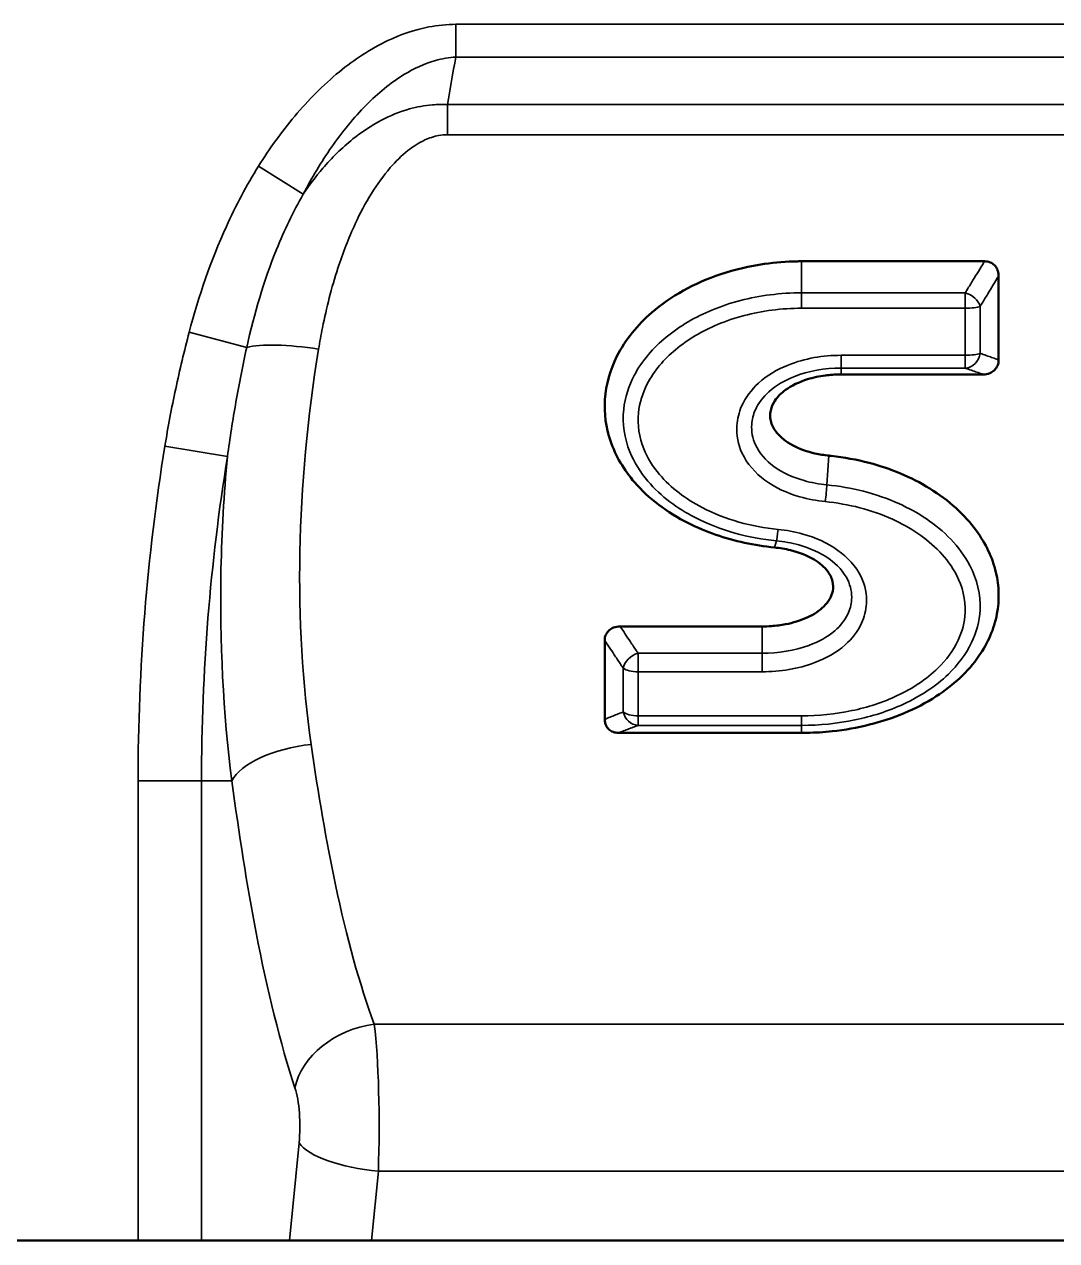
# Model space of a CAD drawing. Header units: millimetres. Extents: x 0 to 1485, y 0 to 1050.
# Drawn here: x 777.3 to 840.2, y 664.6 to 738.6 of the extents above; entities that cross this region are included whole.
import ezdxf

# ---------------------------------------------------------------- set-up
doc = ezdxf.new("R2010")
doc.units = ezdxf.units.MM
doc.header["$LTSCALE"] = 2.5
doc.layers.add('Sichtbar (ISO)', color=7, linetype='Continuous', lineweight=50)
doc.layers.add('Sichtbar schmal (ISO)', color=7, linetype='Continuous', lineweight=35)

msp = doc.modelspace()

# ---------------------------------------------------------------- linework, layer by layer
at = {"layer": 'Sichtbar (ISO)'}
for p, q in [((824.641, 724.198), (835.778, 724.198)), ((836.641, 723.3), (836.641, 718.198)), ((835.706, 717.31), (827.041, 717.31)), ((813.583, 701.962), (822.241, 701.962)), ((812.641, 696.312), (812.641, 701.112)), ((824.641, 695.48), (813.482, 695.48)), ((784.219, 664.558), (770.358, 664.558)), ((788.083, 664.558), (784.219, 664.558)), ((793.444, 664.558), (788.083, 664.558)), ((793.444, 664.558), (798.441, 664.558)), ((1041.851, 664.558), (798.441, 664.558))]:
    msp.add_line(p, q, dxfattribs=at)
for points, knots in [([(822.989, 706.771), (822.375, 706.832), (821.764, 706.927), (819.98, 707.313), (818.824, 707.706), (816.434, 708.909), (815.318, 709.754), (813.819, 711.486), (813.307, 712.333), (812.714, 714.077), (812.597, 714.927), (812.717, 716.704), (812.973, 717.59), (813.903, 719.43), (814.639, 720.322), (816.659, 722.073), (818.094, 722.872), (820.58, 723.702), (821.473, 723.909), (823.043, 724.133), (823.716, 724.185), (824.473, 724.197), (824.557, 724.198), (824.641, 724.198)], [1.333995, 1.333995, 1.333995, 1.333995, 1.500208, 1.500208, 1.826928, 1.826928, 2.228433, 2.228433, 2.533341, 2.533341, 2.801131, 2.801131, 3.086005, 3.086005, 3.434399, 3.434399, 3.895809, 3.895809, 4.141313, 4.141313, 4.322384, 4.322384, 4.344914, 4.344914, 4.344914, 4.344914]), ([(835.778, 724.198), (835.897, 724.198), (836.014, 724.177), (836.222, 724.092), (836.311, 724.033), (836.461, 723.884), (836.52, 723.796), (836.588, 723.637), (836.608, 723.573), (836.634, 723.439), (836.641, 723.369), (836.641, 723.3)], [0, 0, 0, 0, 0.0356303, 0.0356303, 0.0677739, 0.0677739, 0.0998273, 0.0998273, 0.1202458, 0.1202458, 0.1415178, 0.1415178, 0.1415178, 0.1415178]), ([(836.641, 718.198), (836.641, 718.075), (836.618, 717.954), (836.525, 717.738), (836.461, 717.645), (836.299, 717.488), (836.204, 717.428), (835.975, 717.334), (835.841, 717.31), (835.706, 717.31)], [0, 0, 0, 0, 0.0375847, 0.0375847, 0.0721228, 0.0721228, 0.1061633, 0.1061633, 0.1466204, 0.1466204, 0.1466204, 0.1466204]), ([(827.041, 717.31), (827.009, 717.31), (826.977, 717.309), (826.657, 717.305), (826.369, 717.285), (825.719, 717.199), (825.354, 717.122), (824.48, 716.852), (824.021, 716.629), (823.403, 716.178), (823.176, 715.959), (822.887, 715.524), (822.799, 715.328), (822.754, 715.119), (822.728, 714.999), (822.717, 714.877), (822.727, 714.631), (822.748, 714.51), (822.853, 714.155), (822.978, 713.939), (823.37, 713.463), (823.695, 713.208), (824.515, 712.768), (824.984, 712.608), (825.73, 712.438), (826.011, 712.394), (826.293, 712.365)], [-0.4585652, -0.4585652, -0.4585652, -0.4585652, -0.4509109, -0.4509109, -0.381848, -0.381848, -0.2924576, -0.2924576, -0.1579814, -0.1579814, -0.065865, -0.065865, 0, 0, 0, 0.0378336, 0.0378336, 0.0759741, 0.0759741, 0.1529802, 0.1529802, 0.2673441, 0.2673441, 0.3889276, 0.3889276, 0.4608072, 0.4608072, 0.4608072, 0.4608072]), ([(826.293, 712.365), (826.344, 712.36), (826.395, 712.355), (827.221, 712.264), (827.994, 712.122), (830.046, 711.58), (831.306, 711.065), (833.607, 709.644), (834.573, 708.772), (835.845, 707.02), (836.26, 706.167), (836.673, 704.418), (836.695, 703.564), (836.362, 701.807), (835.983, 700.947), (834.77, 699.196), (833.866, 698.373), (831.619, 696.919), (830.224, 696.348), (828.03, 695.796), (827.272, 695.662), (825.992, 695.524), (825.474, 695.492), (824.849, 695.481), (824.745, 695.48), (824.641, 695.48)], [1.508905, 1.508905, 1.508905, 1.508905, 1.523467, 1.523467, 1.744857, 1.744857, 2.121834, 2.121834, 2.508447, 2.508447, 2.811377, 2.811377, 3.08858, 3.08858, 3.388809, 3.388809, 3.762383, 3.762383, 4.203826, 4.203826, 4.427412, 4.427412, 4.576586, 4.576586, 4.606388, 4.606388, 4.606388, 4.606388]), ([(822.241, 701.962), (822.426, 701.962), (822.611, 701.969), (823.086, 702.003), (823.377, 702.041), (824.116, 702.184), (824.566, 702.319), (825.392, 702.696), (825.738, 702.925), (825.999, 703.183), (826.141, 703.323), (826.265, 703.478), (826.445, 703.797), (826.505, 703.955), (826.573, 704.311), (826.568, 704.503), (826.471, 704.916), (826.367, 705.123), (826.03, 705.577), (825.749, 705.822), (824.994, 706.277), (824.507, 706.472), (823.645, 706.683), (823.32, 706.737), (822.994, 706.77), (822.991, 706.77), (822.989, 706.771)], [-0.3416023, -0.3416023, -0.3416023, -0.3416023, -0.2973477, -0.2973477, -0.226668, -0.226668, -0.11377, -0.11377, 0, 0, 0, 0.0614099, 0.0614099, 0.1152866, 0.1152866, 0.1778038, 0.1778038, 0.252066, 0.252066, 0.3586074, 0.3586074, 0.4818622, 0.4818622, 0.5538402, 0.5538402, 0.5544168, 0.5544168, 0.5544168, 0.5544168]), ([(812.641, 701.112), (812.641, 701.228), (812.664, 701.343), (812.756, 701.549), (812.821, 701.638), (812.984, 701.789), (813.079, 701.848), (813.311, 701.939), (813.446, 701.962), (813.583, 701.962)], [0, 0, 0, 0, 0.0373978, 0.0373978, 0.0719845, 0.0719845, 0.1063174, 0.1063174, 0.1473318, 0.1473318, 0.1473318, 0.1473318]), ([(813.482, 695.48), (813.368, 695.48), (813.257, 695.498), (813.057, 695.573), (812.972, 695.624), (812.826, 695.757), (812.768, 695.837), (812.697, 695.983), (812.676, 696.046), (812.648, 696.176), (812.641, 696.244), (812.641, 696.312)], [0, 0, 0, 0, 0.0340291, 0.0340291, 0.0648924, 0.0648924, 0.0964807, 0.0964807, 0.1179821, 0.1179821, 0.1405379, 0.1405379, 0.1405379, 0.1405379])]:
    msp.add_open_spline(points, degree=3, knots=knots, dxfattribs=at)
at = {"layer": 'Sichtbar schmal (ISO)'}
for p, q in [((1036.718, 738.629), (803.573, 738.629)), ((803.573, 736.629), (803.573, 738.629)), ((803.573, 736.629), (1036.718, 736.629)), ((1037.219, 733.74), (803.072, 733.74)), ((803.072, 733.74), (803.072, 731.909)), ((803.072, 731.909), (1037.219, 731.909)), ((794.277, 728.29), (791.558, 729.995)), ((824.641, 724.198), (824.641, 722.28)), ((824.641, 722.28), (824.641, 721.341)), ((834.606, 722.28), (824.641, 722.28)), ((834.606, 722.28), (834.606, 721.341)), ((824.641, 721.341), (834.606, 721.341)), ((790.835, 718.958), (787.331, 719.877)), ((827.041, 717.692), (827.041, 718.474)), ((834.606, 718.474), (827.041, 718.474)), ((834.606, 718.474), (834.606, 717.692)), ((827.041, 717.692), (834.606, 717.692)), ((827.041, 717.31), (827.041, 717.692)), ((785.852, 712.936), (789.665, 712.318)), ((826.174, 710.584), (826.293, 712.365)), ((822.989, 706.771), (823.108, 707.176)), ((822.241, 701.962), (822.241, 700.33)), ((822.241, 700.33), (814.675, 700.33)), ((814.675, 699.202), (814.675, 700.33)), ((822.241, 700.33), (822.241, 699.202)), ((814.675, 699.202), (822.241, 699.202)), ((814.674, 695.939), (814.674, 696.518)), ((824.641, 696.518), (814.674, 696.518)), ((824.641, 695.939), (824.641, 696.518)), ((814.674, 695.939), (824.641, 695.939)), ((824.641, 695.48), (824.641, 695.939)), ((784.219, 692.558), (784.219, 664.558)), ((788.083, 692.558), (784.219, 692.558)), ((789.933, 692.558), (788.083, 692.558)), ((788.083, 664.558), (788.083, 692.558)), ((798.606, 677.741), (1041.686, 677.741)), ((794.024, 670.506), (793.444, 664.558)), ((798.441, 664.558), (798.854, 668.796)), ((798.854, 668.796), (1041.438, 668.796))]:
    msp.add_line(p, q, dxfattribs=at)
for centre, major_axis, ratio, start_param, end_param in [((834.606, 721.529), (-0.853, 0.522), 0.696904, 3.76148, 5.115669), ((834.606, 721.529), (-1, 0), 0.187569, 1.570827, 2.703559), ((795.216, 717.81), (4.938, -0.784), 0.206567, 1.603582, 2.693648), ((834.606, 718.68), (1, 0), 0.205963, 4.712418, 5.845766), ((834.606, 718.68), (-0.328, -0.945), 0.90549, 0.365678, 1.78665), ((826.081, 709.837), (0.099, 0.995), 0.028123, 4.437365, 5.564294), ((823.2, 708.16), (-0.099, -0.995), 0.029617, 0.153759, 1.280505), ((814.675, 699.579), (-0.83, -0.557), 0.687276, 4.280288, 5.711019), ((814.675, 699.579), (-1, 0), 0.376322, 0.438429, 1.570928), ((814.674, 696.928), (1, -0.001), 0.40926, 3.581738, 4.712606), ((814.674, 696.928), (0.358, -0.934), 0.919136, 4.549938, 5.887759), ((794.763, 692.558), (-4.957, -0.658), 0.440849, 4.653929, 5.99068), ((798.606, 673.86), (-4.748, -1.566), 0.759896, 4.466813, 5.87368), ((798.099, 671.532), (0, 8), 0.100481, 4.363323, 5.600935), ((793.269, 671.532), (0, -3), 0.267949, 1.22173, 2.459342), ((798.854, 670.506), (-4.976, 0.485), 0.340593, 0.278879, 1.604001)]:
    msp.add_ellipse(centre, major_axis=major_axis, ratio=ratio, start_param=start_param, end_param=end_param, dxfattribs=at)
for points, knots in [([(803.573, 738.629), (803.023, 738.629), (802.472, 738.573), (801.068, 738.302), (800.229, 738.012), (798.372, 737.133), (797.387, 736.48), (795.487, 734.93), (794.585, 734.014), (792.955, 732.076), (792.224, 731.056), (791.558, 729.995)], [0, 0, 0, 0, 0.165116, 0.165116, 0.429301, 0.429301, 0.781293, 0.781293, 1.165042, 1.165042, 1.54099, 1.54099, 1.54099, 1.54099]), ([(794.277, 728.29), (794.8, 729.284), (795.373, 730.242), (796.649, 732.073), (797.353, 732.944), (798.831, 734.434), (799.594, 735.069), (801.024, 735.944), (801.668, 736.241), (802.739, 736.54), (803.157, 736.611), (803.573, 736.629)], [-1.54099, -1.54099, -1.54099, -1.54099, -1.165042, -1.165042, -0.781293, -0.781293, -0.429301, -0.429301, -0.165116, -0.165116, 0, 0, 0, 0]), ([(803.072, 733.74), (802.76, 733.756), (802.45, 733.75), (801.662, 733.685), (801.196, 733.597), (800.139, 733.304), (799.574, 733.068), (798.409, 732.461), (797.833, 732.069), (796.618, 731.096), (796.016, 730.492), (795.038, 729.354), (794.641, 728.828), (794.277, 728.29)], [0, 0, 0, 0, 0.0550176, 0.0550176, 0.1430458, 0.1430458, 0.2663704, 0.2663704, 0.4189725, 0.4189725, 0.6189933, 0.6189933, 0.7804221, 0.7804221, 0.7804221, 0.7804221]), ([(795.216, 718.855), (795.287, 719.288), (795.365, 719.72), (795.696, 721.372), (796.003, 722.586), (796.691, 724.7), (797.038, 725.607), (797.742, 727.117), (798.067, 727.733), (798.776, 728.877), (799.154, 729.409), (799.909, 730.278), (800.265, 730.632), (800.978, 731.194), (801.322, 731.416), (801.958, 731.708), (802.237, 731.803), (802.705, 731.891), (802.889, 731.909), (803.072, 731.909)], [-1.667885, -1.667885, -1.667885, -1.667885, -1.529011, -1.529011, -1.136252, -1.136252, -0.834129, -0.834129, -0.618993, -0.618993, -0.418973, -0.418973, -0.26637, -0.26637, -0.143046, -0.143046, -0.055018, -0.055018, 0, 0, 0, 0]), ([(791.558, 729.995), (790.82, 728.817), (790.17, 727.584), (788.652, 724.244), (787.909, 722.081), (787.331, 719.877)], [0, 0, 0, 0, 0.416991, 0.416991, 1.1007, 1.1007, 1.1007, 1.1007]), ([(790.835, 718.958), (791.287, 721.006), (791.885, 723.015), (793.129, 726.093), (793.666, 727.224), (794.277, 728.29)], [-1.1007, -1.1007, -1.1007, -1.1007, -0.416991, -0.416991, 0, 0, 0, 0]), ([(835.778, 724.198), (835.764, 724.175), (835.75, 724.151), (835.735, 724.128), (835.625, 723.947), (835.515, 723.767), (835.294, 723.405), (835.184, 723.224), (835.073, 723.044), (834.957, 722.854), (834.841, 722.664), (834.685, 722.409), (834.646, 722.345), (834.606, 722.28)], [-0.0114235, -0.0114235, -0.0114235, -0.0114235, 0, 0, 0, 0.0886044, 0.0886044, 0.1772088, 0.1772088, 0.1772088, 0.2704125, 0.2704125, 0.3020509, 0.3020509, 0.3020509, 0.3020509]), ([(835.512, 721.449), (835.551, 721.513), (835.591, 721.578), (835.746, 721.833), (835.863, 722.023), (835.979, 722.214), (836.089, 722.395), (836.2, 722.576), (836.42, 722.938), (836.531, 723.119), (836.641, 723.3)], [-0.3020509, -0.3020509, -0.3020509, -0.3020509, -0.2704125, -0.2704125, -0.1772088, -0.1772088, -0.1772088, -0.0886044, -0.0886044, 0, 0, 0, 0]), ([(824.641, 722.28), (823.998, 722.28), (823.356, 722.239), (821.504, 722.001), (820.305, 721.697), (818.176, 720.813), (817.228, 720.274), (815.611, 718.94), (814.921, 718.164), (814.105, 716.612), (813.876, 715.912), (813.707, 714.31), (813.848, 713.409), (814.441, 711.943), (814.825, 711.344), (816.076, 709.871), (817.078, 709.147), (819.696, 707.794), (821.393, 707.346), (823.108, 707.176)], [-2.524817, -2.524817, -2.524817, -2.524817, -2.343194, -2.343194, -1.997811, -1.997811, -1.698373, -1.698373, -1.423451, -1.423451, -1.235454, -1.235454, -1.007407, -1.007407, -0.82023, -0.82023, -0.485425, -0.485425, 0, 0, 0, 0]), ([(823.2, 707.872), (823.2, 707.872), (823.2, 707.872), (823.2, 707.872), (821.591, 708.033), (820.002, 708.46), (817.594, 709.716), (816.687, 710.382), (815.582, 711.691), (815.251, 712.215), (814.743, 713.473), (814.624, 714.229), (814.761, 715.581), (814.95, 716.179), (815.648, 717.532), (816.255, 718.232), (817.715, 719.452), (818.586, 719.956), (820.564, 720.786), (821.689, 721.076), (823.43, 721.302), (824.035, 721.341), (824.641, 721.341)], [-0.000025, -0.000025, -0.000025, -0.000025, 0, 0, 0, 0.485425, 0.485425, 0.82023, 0.82023, 1.007407, 1.007407, 1.235454, 1.235454, 1.423451, 1.423451, 1.698373, 1.698373, 1.997811, 1.997811, 2.343194, 2.343194, 2.524817, 2.524817, 2.524817, 2.524817]), ([(834.606, 721.341), (834.606, 720.862), (834.606, 720.384), (834.606, 719.429), (834.606, 718.951), (834.606, 718.474)], [0, 0, 0, 0, 0.1452473, 0.1452473, 0.2904946, 0.2904946, 0.2904946, 0.2904946]), ([(835.511, 718.593), (835.511, 719.068), (835.512, 719.544), (835.512, 720.496), (835.512, 720.972), (835.512, 721.449)], [-0.2904946, -0.2904946, -0.2904946, -0.2904946, -0.1452473, -0.1452473, 0, 0, 0, 0]), ([(787.331, 719.877), (787.031, 718.732), (786.756, 717.581), (786.261, 715.267), (786.041, 714.104), (785.852, 712.936)], [0, 0, 0, 0, 0.3549808, 0.3549808, 0.7099615, 0.7099615, 0.7099615, 0.7099615]), ([(789.665, 712.318), (789.812, 713.424), (789.984, 714.532), (790.375, 716.746), (790.594, 717.853), (790.835, 718.958)], [-0.7099615, -0.7099615, -0.7099615, -0.7099615, -0.3549808, -0.3549808, 0, 0, 0, 0]), ([(794.763, 694.777), (794.236, 698.486), (793.998, 702.429), (794.147, 710.529), (794.532, 714.685), (795.216, 718.855)], [-2.676454, -2.676454, -2.676454, -2.676454, -1.338227, -1.338227, 0, 0, 0, 0]), ([(836.641, 718.198), (836.631, 718.201), (836.622, 718.204), (836.612, 718.208), (836.506, 718.245), (836.4, 718.282), (836.188, 718.356), (836.082, 718.393), (835.976, 718.431), (835.854, 718.473), (835.731, 718.516), (835.577, 718.57), (835.544, 718.582), (835.511, 718.593)], [-0.0071672, -0.0071672, -0.0071672, -0.0071672, 0, 0, 0, 0.0794946, 0.0794946, 0.1589892, 0.1589892, 0.1589892, 0.2505337, 0.2505337, 0.274878, 0.274878, 0.274878, 0.274878]), ([(827.041, 718.474), (825.942, 718.474), (824.839, 718.29), (823.161, 717.617), (822.536, 717.255), (821.578, 716.382), (821.216, 715.905), (820.817, 714.994), (820.716, 714.589), (820.657, 713.614), (820.769, 713.042), (821.31, 711.866), (821.811, 711.304), (823.036, 710.403), (823.769, 710.076), (825.036, 709.713), (825.556, 709.617), (826.081, 709.564)], [0, 0, 0, 0, 0.32954, 0.32954, 0.543569, 0.543569, 0.721345, 0.721345, 0.847014, 0.847014, 1.020684, 1.020684, 1.243115, 1.243115, 1.481117, 1.481117, 1.639412, 1.639412, 1.639412, 1.639412]), ([(826.174, 710.584), (825.701, 710.631), (825.234, 710.717), (824.109, 711.037), (823.473, 711.323), (822.452, 712.07), (822.058, 712.52), (821.648, 713.418), (821.568, 713.843), (821.618, 714.568), (821.695, 714.869), (822.004, 715.559), (822.287, 715.931), (823.069, 716.635), (823.598, 716.943), (825.059, 717.524), (826.052, 717.692), (827.041, 717.692)], [-1.639412, -1.639412, -1.639412, -1.639412, -1.481117, -1.481117, -1.243115, -1.243115, -1.020684, -1.020684, -0.847014, -0.847014, -0.721345, -0.721345, -0.543569, -0.543569, -0.32954, -0.32954, 0, 0, 0, 0]), ([(834.606, 717.692), (834.638, 717.681), (834.671, 717.669), (834.826, 717.616), (834.948, 717.573), (835.07, 717.531), (835.176, 717.494), (835.282, 717.457), (835.494, 717.383), (835.6, 717.347), (835.706, 717.31)], [-0.274878, -0.274878, -0.274878, -0.274878, -0.2505337, -0.2505337, -0.1589892, -0.1589892, -0.1589892, -0.0794946, -0.0794946, 0, 0, 0, 0]), ([(785.852, 712.936), (785.306, 709.569), (784.897, 706.18), (784.354, 699.379), (784.219, 695.968), (784.219, 692.558)], [0, 0, 0, 0, 1.023278, 1.023278, 2.046556, 2.046556, 2.046556, 2.046556]), ([(788.083, 692.558), (788.083, 695.867), (788.213, 699.175), (788.74, 705.769), (789.136, 709.054), (789.665, 712.318)], [-2.046556, -2.046556, -2.046556, -2.046556, -1.023278, -1.023278, 0, 0, 0, 0]), ([(789.665, 712.318), (789.449, 710.013), (789.317, 707.717), (789.177, 701.025), (789.406, 696.687), (789.933, 692.558)], [0.648764, 0.648764, 0.648764, 0.648764, 1.338227, 1.338227, 2.676454, 2.676454, 2.676454, 2.676454]), ([(824.641, 695.939), (825.73, 695.939), (826.82, 696.047), (828.906, 696.481), (829.906, 696.798), (831.843, 697.697), (832.78, 698.292), (834.143, 699.609), (834.638, 700.247), (835.283, 701.59), (835.47, 702.271), (835.552, 703.903), (835.317, 704.847), (834.581, 706.262), (834.178, 706.798), (832.821, 708.213), (831.722, 708.917), (829.169, 710.067), (827.679, 710.435), (826.174, 710.584)], [-2.52224, -2.52224, -2.52224, -2.52224, -2.213872, -2.213872, -1.919319, -1.919319, -1.611622, -1.611622, -1.39318, -1.39318, -1.20884, -1.20884, -0.961148, -0.961148, -0.781696, -0.781696, -0.42617, -0.42617, 0, 0, 0, 0]), ([(826.081, 709.564), (826.081, 709.564), (826.081, 709.564), (826.081, 709.564), (827.494, 709.422), (828.89, 709.073), (831.248, 708.002), (832.25, 707.348), (833.455, 706.083), (833.806, 705.61), (834.44, 704.388), (834.637, 703.596), (834.575, 702.226), (834.423, 701.651), (833.877, 700.491), (833.448, 699.924), (832.236, 698.735), (831.382, 698.181), (829.591, 697.337), (828.656, 697.036), (826.697, 696.622), (825.669, 696.518), (824.641, 696.518)], [-0.000023, -0.000023, -0.000023, -0.000023, 0, 0, 0, 0.42617, 0.42617, 0.781696, 0.781696, 0.961148, 0.961148, 1.20884, 1.20884, 1.39318, 1.39318, 1.611622, 1.611622, 1.919319, 1.919319, 2.213872, 2.213872, 2.52224, 2.52224, 2.52224, 2.52224]), ([(822.241, 699.202), (823.331, 699.202), (824.426, 699.375), (826.114, 700.014), (826.754, 700.368), (827.708, 701.21), (828.06, 701.657), (828.464, 702.535), (828.568, 702.942), (828.623, 703.908), (828.505, 704.47), (827.952, 705.62), (827.447, 706.17), (826.215, 707.055), (825.478, 707.378), (824.218, 707.729), (823.711, 707.821), (823.2, 707.872)], [0, 0, 0, 0, 0.327107, 0.327107, 0.545931, 0.545931, 0.718968, 0.718968, 0.8488, 0.8488, 1.023458, 1.023458, 1.245299, 1.245299, 1.484369, 1.484369, 1.638482, 1.638482, 1.638482, 1.638482]), ([(823.108, 707.176), (823.568, 707.13), (824.023, 707.048), (825.142, 706.739), (825.783, 706.457), (826.811, 705.724), (827.209, 705.285), (827.629, 704.412), (827.712, 703.998), (827.666, 703.288), (827.585, 702.99), (827.271, 702.335), (826.996, 701.993), (826.217, 701.326), (825.676, 701.029), (824.206, 700.485), (823.221, 700.33), (822.241, 700.33)], [-1.638482, -1.638482, -1.638482, -1.638482, -1.484369, -1.484369, -1.245299, -1.245299, -1.023458, -1.023458, -0.8488, -0.8488, -0.718968, -0.718968, -0.545931, -0.545931, -0.327107, -0.327107, 0, 0, 0, 0]), ([(814.675, 700.33), (814.643, 700.379), (814.611, 700.427), (814.456, 700.658), (814.334, 700.84), (814.212, 701.022), (814.107, 701.179), (814.002, 701.336), (813.793, 701.649), (813.688, 701.806), (813.583, 701.962)], [-0.2704631, -0.2704631, -0.2704631, -0.2704631, -0.2464084, -0.2464084, -0.1557461, -0.1557461, -0.1557461, -0.0778731, -0.0778731, 0, 0, 0, 0]), ([(812.641, 701.112), (812.653, 701.093), (812.665, 701.075), (812.678, 701.056), (812.782, 700.899), (812.887, 700.742), (813.096, 700.428), (813.201, 700.271), (813.306, 700.113), (813.428, 699.931), (813.55, 699.748), (813.705, 699.516), (813.738, 699.468), (813.77, 699.419)], [-0.0091271, -0.0091271, -0.0091271, -0.0091271, 0, 0, 0, 0.0778731, 0.0778731, 0.1557461, 0.1557461, 0.1557461, 0.2464084, 0.2464084, 0.2704631, 0.2704631, 0.2704631, 0.2704631]), ([(813.77, 699.419), (813.77, 698.972), (813.77, 698.526), (813.77, 697.637), (813.77, 697.195), (813.77, 696.754)], [-0.2882686, -0.2882686, -0.2882686, -0.2882686, -0.1441343, -0.1441343, 0, 0, 0, 0]), ([(814.674, 696.518), (814.675, 696.962), (814.675, 697.408), (814.675, 698.303), (814.675, 698.752), (814.675, 699.202)], [0, 0, 0, 0, 0.1441343, 0.1441343, 0.2882686, 0.2882686, 0.2882686, 0.2882686]), ([(813.77, 696.754), (813.727, 696.737), (813.684, 696.721), (813.528, 696.66), (813.414, 696.615), (813.301, 696.571), (813.19, 696.528), (813.08, 696.485), (812.86, 696.398), (812.751, 696.355), (812.641, 696.312)], [-0.308056, -0.308056, -0.308056, -0.308056, -0.2733416, -0.2733416, -0.1803412, -0.1803412, -0.1803412, -0.0901706, -0.0901706, 0, 0, 0, 0]), ([(813.482, 695.48), (813.503, 695.488), (813.524, 695.496), (813.545, 695.504), (813.655, 695.547), (813.765, 695.589), (813.985, 695.674), (814.095, 695.717), (814.205, 695.759), (814.319, 695.803), (814.433, 695.846), (814.589, 695.907), (814.632, 695.923), (814.674, 695.939)], [-0.0173854, -0.0173854, -0.0173854, -0.0173854, 0, 0, 0, 0.0901706, 0.0901706, 0.1803412, 0.1803412, 0.1803412, 0.2733416, 0.2733416, 0.308056, 0.308056, 0.308056, 0.308056]), ([(798.606, 677.741), (797.711, 680.142), (796.923, 683.023), (795.681, 688.886), (795.191, 691.76), (794.763, 694.777)], [-2.406345, -2.406345, -2.406345, -2.406345, -1.088869, -1.088869, 0, 0, 0, 0]), ([(789.933, 692.558), (790.362, 689.328), (790.851, 686.217), (792.093, 679.789), (792.882, 676.571), (793.776, 673.86)], [0, 0, 0, 0, 1.088869, 1.088869, 2.406345, 2.406345, 2.406345, 2.406345])]:
    msp.add_open_spline(points, degree=3, knots=knots, dxfattribs=at)
msp.add_open_spline([(803.072, 733.74), (803.227, 734.705), (803.394, 735.668), (803.573, 736.629)], degree=3, dxfattribs=at)

doc.saveas('drawing.dxf')
